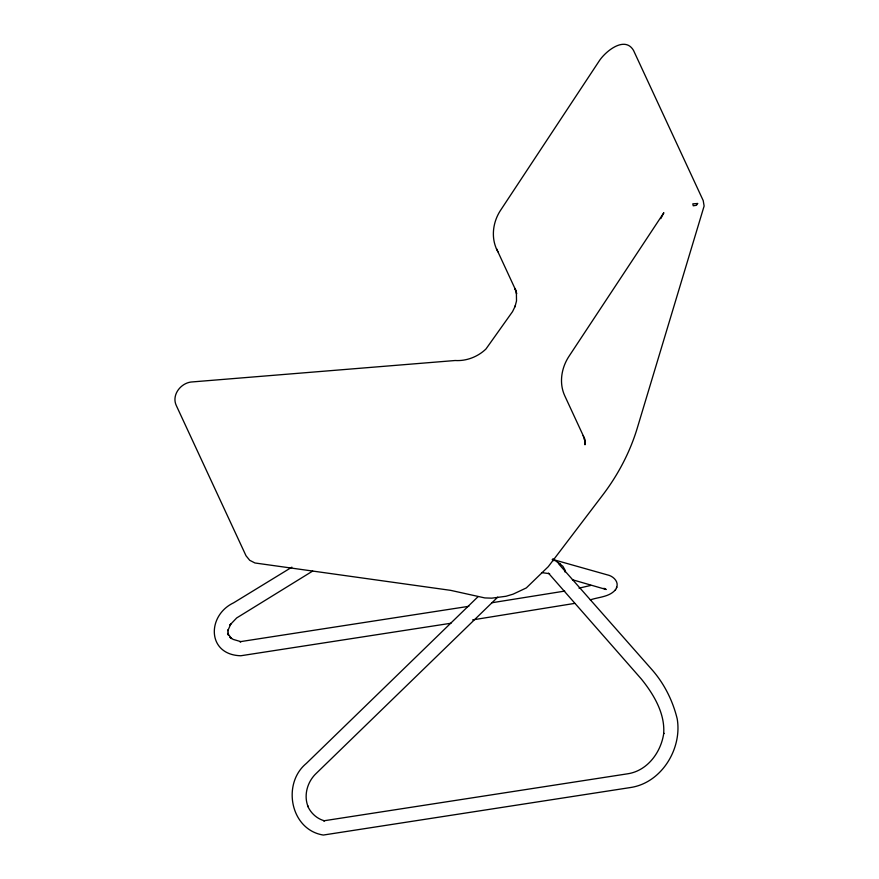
<?xml version="1.0" encoding="UTF-8"?>
<svg xmlns="http://www.w3.org/2000/svg" width="879" height="879" viewBox="0 0 879 879"><rect width="100%" height="100%" fill="white"/><g stroke="black" fill="none" stroke-linecap="round" stroke-linejoin="round"><path stroke-width="1.32" d="M227.892 629.814L228.452 635.242L227.551 633.221L231.54 638.572L229.902 637.33L233.199 639.407L240.967 641.681L239.868 641.725L468.826 606.312M616.487 587.886C619.299 581.535 612.96 575.899 607.136 574.811L553.891 559.78M564.933 571.965L565.12 570.24L562.868 566.241L552.825 558.802M585.282 441.324L584.985 444.785L584.524 438.907L584.854 440.764L583.173 435.534M227.804 630.781L230.957 623.618L229.924 625.024L236.682 617.948L312.671 571.064M660.788 218.651L663.843 212.718L569.24 355.94C561.472 367.477 558.802 382.804 564.725 395.715L584.623 438.665M590.292 599.896C598.698 596.951 609.608 597.072 615.586 589.6M615.212 590.303L616.871 587.172M478.066 596.665L306.342 763.433C281.687 783.639 290.378 829.853 323.318 835.05L630.715 787.496C661.744 782.728 682.269 748.6 677.204 718.846C672.809 700.86 664.348 683.796 652.119 669.853L558.802 564.043M497.734 597.149L316.495 773.146C307.463 781.431 303.431 795.143 308.079 806.713L307.584 805.757C310.595 812.987 316.879 818.788 324.483 820.81L323.681 820.821L627.529 773.817C647.46 770.894 661.14 752.16 663.777 733.097L663.645 733.855C665.282 713.66 653.712 694.355 641.395 679.082L548.463 573.152M291.883 567.175L233.572 602.851C206.719 615.586 206.884 654.855 240.802 655.756L450.971 623.244M590.82 585.414L579.019 588.161M574.679 603.39L472.66 619.893M564.736 591.084L491.855 602.752M541.508 572.581L549.628 573.69M572.405 579.733L606.202 589.512L603.818 588.304L605.334 589.402M557.715 562.417L560.582 564.241M552.177 559.615L553.935 560.736M496.481 248.669L516.38 291.619L514.929 288.488L516.61 293.718L516.38 292.399L516.511 300.948L514.984 306.771L515.391 305.782L512.545 311.616L485.966 348.996C477.846 356.797 466.452 361.247 455.179 360.511L190.831 382.046C180.316 383.53 171.416 395.297 176.327 405.593L246.021 555.77L249.724 560.308L254.965 562.978L450.608 590.347L484.834 597.929L491.811 598.159L506.051 596.259L513.094 594.16L526.312 587.93L548.265 566.68L602.675 495.097C617.86 475.143 629.782 452.63 637.11 428.622L704.123 206.027L703.211 200.588L633.517 50.411C624.859 35.567 605.664 51.147 599.269 60.871L500.975 209.685C492.592 221.915 490.515 238.605 497.932 251.801M697.629 203.488L696.443 205.312L693.234 205.785L692.817 203.851L697.629 203.488"/></g></svg>
